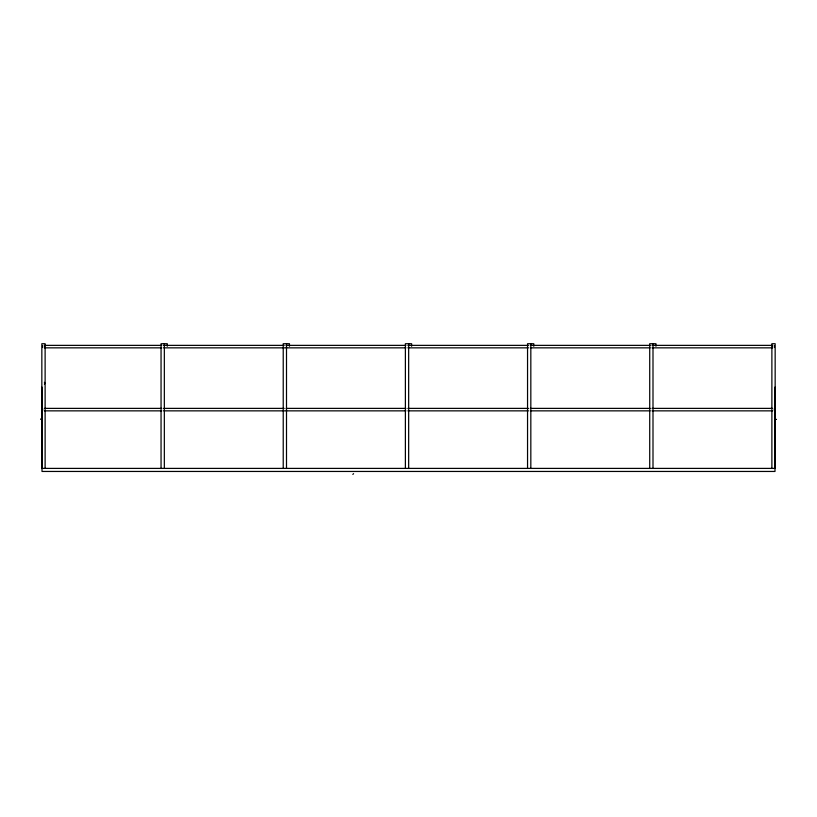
<?xml version="1.0" encoding="UTF-8"?>
<svg xmlns="http://www.w3.org/2000/svg" width="817" height="817" viewBox="0 0 817 817"><rect width="100%" height="100%" fill="white"/><g stroke="black" fill="none" stroke-linecap="round" stroke-linejoin="round"><path stroke-width="1.23" d="M42.576 345.693L42.576 347.511M42.576 408.704L42.576 410.522M772.279 346.275L772.606 345.693M774.424 347.511L774.424 345.693M774.424 410.522L774.424 408.704M352.832 474.401L353.577 473.656M44.424 345.366L161.746 345.366M163.676 345.366L284.163 345.366M286.083 345.366L405.947 345.366M407.867 345.366L528.364 345.366M530.284 345.366L650.158 345.366M652.048 345.366L772.576 345.366M44.424 347.848L161.746 347.848M163.676 347.848L405.947 347.848M407.867 347.848L528.364 347.848M530.284 347.848L650.158 347.848M652.048 347.848L772.576 347.848M44.424 408.377L161.746 408.377M163.676 408.377L284.163 408.377M286.083 408.377L405.947 408.377M407.867 408.377L528.364 408.377M530.284 408.377L650.158 408.377M652.048 408.377L772.576 408.377M44.424 410.859L161.746 410.859M163.676 410.859L405.947 410.859M407.867 410.859L528.364 410.859M530.284 410.859L650.158 410.859M652.048 410.859L772.576 410.859M44.394 345.693L44.721 346.275M774.996 387.115L774.996 471.45L42.004 471.45L42.004 387.115M771.881 468.396L771.881 343.722L775.159 343.722L775.159 468.396L41.841 468.396L41.841 343.722L45.119 343.722L45.119 468.396M655.949 346.265L655.949 343.722L649.719 343.722L649.719 468.396M652.997 343.722L652.997 468.396M533.777 346.265L533.777 343.722L527.547 343.722L527.547 468.396M530.825 343.722L530.825 468.396M411.615 346.265L411.615 343.722L405.385 343.722L405.385 468.396M408.663 343.722L408.663 468.396M289.453 346.265L289.453 343.722L283.223 343.722L283.223 468.396M286.501 343.722L286.501 468.396M167.281 346.265L167.281 343.722L161.051 343.722L161.051 468.396M164.34 343.722L164.34 468.396M44.394 382.305A1.287 1.287 0 0 1 44.394 384.123M40.901 419.08L41.555 419.458L40.901 419.08M775.445 419.08L776.099 419.458L775.445 419.08"/></g></svg>
